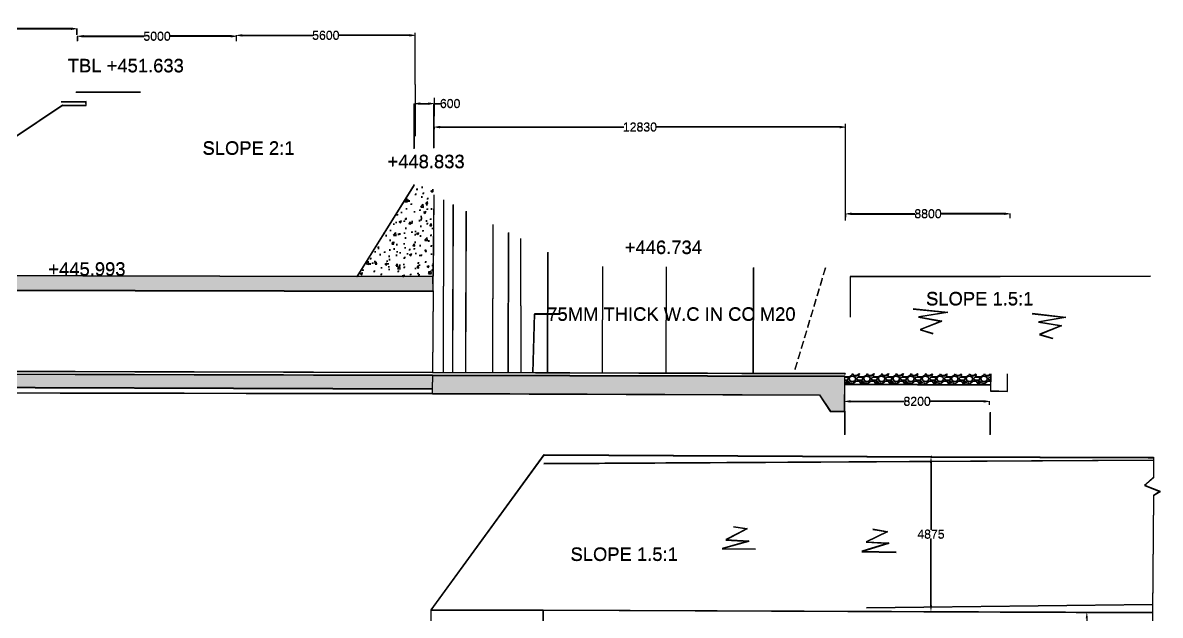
# Model space of a CAD drawing. Header units: inches. Extents: x 112 to 101600, y 95 to 62139.
# Drawn here: x 62724 to 101600, y 41872 to 62139 of the extents above; entities that cross this region are included whole.
import ezdxf

# ---------------------------------------------------------------- set-up
doc = ezdxf.new("R2010")
doc.units = ezdxf.units.IN
doc.header["$MEASUREMENT"] = 0
doc.linetypes.add('HIDDEN2', pattern=[0.1875, 0.125, -0.0625])
for name, color, linetype in [('DIM', 7, 'Continuous'), ('DRAWING', 7, 'Continuous'), ('HATCH', 7, 'Continuous'), ('TEXT', 255, 'Continuous')]:
    doc.layers.add(name, color=color, linetype=linetype)
doc.styles.get("Standard").update_dxf_attribs({"font": 'arial.ttf'})
doc.linetypes.add('FENCELINE2', pattern='A,0.25,-0.1,[132,ltypeshp.shx,S=0.1,R=0,X=-0.1,Y=0],-0.1,1', length=1.45)
doc.dimstyles.new('HOZ', dxfattribs={"dimtxt": 300, "dimasz": 200, "dimexe": 0.18, "dimexo": 0.0625, "dimgap": 0.09, "dimtad": 0, "dimtih": 1, "dimtoh": 1, "dimdec": 0, "dimzin": 0, "dimdsep": 46, "dimtxsty": 'Standard', "dimcen": 0, "dimadec": 0, "dimazin": 0, "dimtfac": 1, "dimtdec": 0, "dimtofl": 0, "dimtmove": 0, "dimatfit": 3, "dimfxl": 1, "dimtolj": 1, "dimtzin": 0, "dimarcsym": 0})
doc.dimstyles.get("Standard").update_dxf_attribs({"dimtxt": 0.18, "dimasz": 0.18, "dimexe": 0.18, "dimexo": 0.0625, "dimgap": 0.09, "dimtad": 0, "dimtih": 1, "dimtoh": 1, "dimdec": 4, "dimzin": 0, "dimdsep": 46, "dimtxsty": 'Standard', "dimblk": 'OBLIQUE', "dimcen": 0.09, "dimadec": 0, "dimazin": 0, "dimtfac": 1, "dimtdec": 4, "dimtofl": 0, "dimtmove": 0, "dimatfit": 3, "dimfxl": 1, "dimtolj": 1, "dimtzin": 0, "dimarcsym": 0})
pattern_1 = [(50, (88573.33, 13448.9), (717.26, -62.752), [75, -825]), (355, (88573.3, 13448.9), (-138.7513, 752.192), [60, -660]), (100.4514, (88633.1, 13443.7), (578.5094, 689.4395), [63.74, -701.142]), (46.1842, (88573.3, 13648.9), (1067.241, -165.519), [112.5, -1237.5]), (96.6356, (88662.3, 13635.1), (934.663, 974.118), [95.61, -1051.713]), (351.1842, (88573.3, 13648.9), (934.662, 974.119), [90, -990]), (21, (88673.33, 13598.9), (596.907, -402.619), [75, -825]), (326, (88673.3, 13598.9), (243.3153, 725.15), [60, -660]), (71.4514, (88723.1, 13565.4), (840.2226, 322.5305), [63.74, -701.142]), (37.5, (88573.33, 13448.92), (12.15986, 332.89385), [0, -652, 0, -670, 0, -662.5]), (7.5, (88573.33, 13448.92), (263.0695, 394.4117), [0, -382, 0, -637, 0, -252.5]), (327.5, (88350.33, 13448.92), (533.8224, -22.5549), [0, -250, 0, -780, 0, -1035]), (317.5, (88250.33, 13448.9), (583.1862, 100.105), [0, -325, 0, -518, 0, -735])]
pattern_2 = [(50, (88577.83, 13466.3), (717.26, -62.752), [75, -825]), (355, (88577.8, 13466.3), (-138.7513, 752.192), [60, -660]), (100.4514, (88637.6, 13461.1), (578.5094, 689.4395), [63.74, -701.142]), (46.1842, (88577.8, 13666.3), (1067.241, -165.519), [112.5, -1237.5]), (96.6356, (88666.8, 13652.5), (934.663, 974.118), [95.61, -1051.713]), (351.1842, (88577.8, 13666.3), (934.662, 974.119), [90, -990]), (21, (88677.83, 13616.3), (596.907, -402.619), [75, -825]), (326, (88677.8, 13616.3), (243.3153, 725.15), [60, -660]), (71.4514, (88727.6, 13582.8), (840.2226, 322.5305), [63.74, -701.142]), (37.5, (88577.83, 13466.32), (12.15986, 332.89385), [0, -652, 0, -670, 0, -662.5]), (7.5, (88577.83, 13466.32), (263.0695, 394.4117), [0, -382, 0, -637, 0, -252.5]), (327.5, (88354.83, 13466.32), (533.8224, -22.5549), [0, -250, 0, -780, 0, -1035]), (317.5, (88254.83, 13466.3), (583.1862, 100.105), [0, -325, 0, -518, 0, -735])]

# ---------------------------------------------------------------- blocks, each defined once
blk = doc.blocks.new('*D7')
at = {"layer": 'Defpoints', "color": 0, "transparency": 16777216}
for p in [(35635, 61826), (64574, 61924), (64574, 61721)]:
    blk.add_point(p, dxfattribs=at)
at = {"layer": 'DIM', "color": 0, "lineweight": -2, "transparency": 16777216}
for p, q in [((35635, 61826), (35635, 61925)), ((35835, 61924), (49538, 61924)), ((64374, 61924), (50671, 61924)), ((64574, 61721), (64574, 61925))]:
    blk.add_line(p, q, dxfattribs=at)
at = {"layer": 'DIM', "color": 0, "transparency": 16777216}
for points in [[(35835, 61958), (35835, 61891), (35635, 61924)], [(64374, 61958), (64374, 61891), (64574, 61924)]]:
    blk.add_solid(points, dxfattribs=at)
at = {"layer": 'DIM', "color": 0, "transparency": 16777216, "insert": (50104, 61924), "char_height": 300, "attachment_point": 5}
blk.add_mtext('\\A1;26300', dxfattribs=at)
blk = doc.blocks.new('*D8')
at = {"layer": 'Defpoints', "color": 0, "transparency": 16777216}
for p in [(64597, 61505), (70027, 61667), (70027, 61513)]:
    blk.add_point(p, dxfattribs=at)
at = {"layer": 'DIM', "color": 0, "lineweight": -2, "transparency": 16777216}
for p, q in [((64597, 61505), (64597, 61667)), ((64797, 61667), (66864, 61667)), ((69827, 61667), (67759, 61667)), ((70027, 61513), (70027, 61667))]:
    blk.add_line(p, q, dxfattribs=at)
at = {"layer": 'DIM', "color": 0, "transparency": 16777216}
for points in [[(64797, 61701), (64797, 61634), (64597, 61667)], [(69827, 61701), (69827, 61634), (70027, 61667)]]:
    blk.add_solid(points, dxfattribs=at)
at = {"layer": 'DIM', "color": 0, "transparency": 16777216, "insert": (67312, 61667), "char_height": 300, "attachment_point": 5}
blk.add_mtext('\\A1;5000', dxfattribs=at)
blk = doc.blocks.new('*D9')
at = {"layer": 'Defpoints', "color": 0, "transparency": 16777216}
for p in [(70027, 61513), (76132, 61698), (76132, 61590)]:
    blk.add_point(p, dxfattribs=at)
at = {"layer": 'DIM', "color": 0, "lineweight": -2, "transparency": 16777216}
for p, q in [((70027, 61514), (70027, 61698)), ((70227, 61698), (72632, 61698)), ((75932, 61698), (73527, 61698)), ((76132, 61590), (76132, 61698))]:
    blk.add_line(p, q, dxfattribs=at)
at = {"layer": 'DIM', "color": 0, "transparency": 16777216}
for points in [[(70227, 61731), (70227, 61665), (70027, 61698)], [(75932, 61731), (75932, 61665), (76132, 61698)]]:
    blk.add_solid(points, dxfattribs=at)
at = {"layer": 'DIM', "color": 0, "transparency": 16777216, "insert": (73080, 61698), "char_height": 300, "attachment_point": 5}
blk.add_mtext('\\A1;5600', dxfattribs=at)
blk = doc.blocks.new('*D10')
at = {"layer": 'Defpoints', "color": 0, "transparency": 16777216}
for p in [(76778, 59364), (76103, 57831), (76778, 57844)]:
    blk.add_point(p, dxfattribs=at)
at = {"layer": 'DIM', "color": 0, "lineweight": -2, "transparency": 16777216}
for p, q in [((76103, 57831), (76103, 59364)), ((76303, 59364), (76578, 59364)), ((76778, 57844), (76778, 59364)), ((76778, 59364), (76996, 59364))]:
    blk.add_line(p, q, dxfattribs=at)
at = {"layer": 'DIM', "color": 0, "transparency": 16777216}
for points in [[(76303, 59397), (76303, 59330), (76103, 59364)], [(76578, 59397), (76578, 59330), (76778, 59364)]]:
    blk.add_solid(points, dxfattribs=at)
at = {"layer": 'DIM', "color": 0, "transparency": 16777216, "insert": (77328, 59364), "char_height": 300, "attachment_point": 5}
blk.add_mtext('\\A1;600', dxfattribs=at)
blk = doc.blocks.new('*D11')
at = {"layer": 'Defpoints', "color": 0, "transparency": 16777216}
for p in [(76786, 58484), (90843, 58561), (90843, 58429)]:
    blk.add_point(p, dxfattribs=at)
at = {"layer": 'DIM', "color": 0, "lineweight": -2, "transparency": 16777216}
for p, q in [((76786, 58484), (76786, 58561)), ((76986, 58561), (83265, 58561)), ((90643, 58561), (84365, 58561)), ((90843, 58429), (90843, 58561))]:
    blk.add_line(p, q, dxfattribs=at)
at = {"layer": 'DIM', "color": 0, "transparency": 16777216}
for points in [[(76986, 58594), (76986, 58527), (76786, 58561)], [(90643, 58594), (90643, 58527), (90843, 58561)]]:
    blk.add_solid(points, dxfattribs=at)
at = {"layer": 'DIM', "color": 0, "transparency": 16777216, "insert": (83815, 58561), "char_height": 300, "attachment_point": 5}
blk.add_mtext('\\A1;12830', dxfattribs=at)
blk = doc.blocks.new('*D12')
at = {"layer": 'Defpoints', "color": 0, "transparency": 16777216}
for p in [(96470, 55595), (90849, 55494), (96470, 55456)]:
    blk.add_point(p, dxfattribs=at)
at = {"layer": 'DIM', "color": 0, "lineweight": -2, "transparency": 16777216}
for p, q in [((90849, 55494), (90849, 55596)), ((91049, 55595), (93212, 55595)), ((96270, 55595), (94108, 55595)), ((96470, 55456), (96470, 55596))]:
    blk.add_line(p, q, dxfattribs=at)
at = {"layer": 'DIM', "color": 0, "transparency": 16777216}
for points in [[(91049, 55629), (91049, 55562), (90849, 55595)], [(96270, 55629), (96270, 55562), (96470, 55595)]]:
    blk.add_solid(points, dxfattribs=at)
at = {"layer": 'DIM', "color": 0, "transparency": 16777216, "insert": (93660, 55595), "char_height": 300, "attachment_point": 5}
blk.add_mtext('\\A1;8800', dxfattribs=at)
blk = doc.blocks.new('*D46')
at = {"layer": 'Defpoints', "color": 0, "transparency": 16777216}
for p in [(93784, 47282), (93761, 41990), (93763, 41990)]:
    blk.add_point(p, dxfattribs=at)
at = {"layer": 'DIM', "color": 0, "lineweight": -2, "transparency": 16777216}
for p, q in [((93784, 47282), (93761, 47282)), ((93761, 47082), (93761, 44789)), ((93761, 42190), (93761, 44483)), ((93763, 41990), (93761, 41990))]:
    blk.add_line(p, q, dxfattribs=at)
at = {"layer": 'DIM', "color": 0, "transparency": 16777216}
for points in [[(93728, 47082), (93794, 47082), (93761, 47282)], [(93728, 42190), (93794, 42190), (93761, 41990)]]:
    blk.add_solid(points, dxfattribs=at)
at = {"layer": 'DIM', "color": 0, "transparency": 16777216, "insert": (93761, 44636), "char_height": 300, "attachment_point": 5}
blk.add_mtext('\\A1;4875', dxfattribs=at)
blk = doc.blocks.new('*D47')
at = {"layer": 'Defpoints', "color": 0, "transparency": 16777216}
for p in [(90811, 49072), (95765, 49179), (95765, 49067)]:
    blk.add_point(p, dxfattribs=at)
at = {"layer": 'DIM', "color": 0, "lineweight": -2, "transparency": 16777216}
for p, q in [((90811, 49072), (90811, 49179)), ((91011, 49179), (92840, 49179)), ((95565, 49179), (93736, 49179)), ((95765, 49068), (95765, 49179))]:
    blk.add_line(p, q, dxfattribs=at)
at = {"layer": 'DIM', "color": 0, "transparency": 16777216}
for points in [[(91011, 49212), (91011, 49145), (90811, 49179)], [(95565, 49212), (95565, 49145), (95765, 49179)]]:
    blk.add_solid(points, dxfattribs=at)
at = {"layer": 'DIM', "color": 0, "transparency": 16777216, "insert": (93288, 49179), "char_height": 300, "attachment_point": 5}
blk.add_mtext('\\A1;8200', dxfattribs=at)
blk = doc.blocks.new('*D48')
at = {"layer": 'Defpoints', "color": 0, "transparency": 16777216}
for p in [(99091, 41969), (99086, 40629), (99086, 40629)]:
    blk.add_point(p, dxfattribs=at)
at = {"layer": 'DIM', "color": 0, "lineweight": -2, "transparency": 16777216}
for p, q in [((99091, 41969), (99086, 41969)), ((99086, 41769), (99086, 41452)), ((99086, 40829), (99086, 41146)), ((99086, 40629), (99086, 40629))]:
    blk.add_line(p, q, dxfattribs=at)
at = {"layer": 'DIM', "color": 0, "transparency": 16777216}
for points in [[(99052, 41769), (99119, 41769), (99086, 41969)], [(99052, 40829), (99119, 40829), (99086, 40629)]]:
    blk.add_solid(points, dxfattribs=at)
at = {"layer": 'DIM', "color": 0, "transparency": 16777216, "insert": (99086, 41299), "char_height": 300, "attachment_point": 5}
blk.add_mtext('\\A1;1200', dxfattribs=at)
blk = doc.blocks.new('_Oblique')
at = {"color": 0, "linetype": 'ByBlock', "lineweight": -2}
blk.add_line((-0.5, -0.5), (0.5, 0.5), dxfattribs=at)
blk = doc.blocks.new('*D70')
at = {"layer": 'Defpoints', "color": 0, "transparency": 16777216}
for p in [(35639, 61844), (64579, 61942), (64579, 61738)]:
    blk.add_point(p, dxfattribs=at)
at = {"layer": 'DIM', "color": 0, "lineweight": -2, "transparency": 16777216}
for p, q in [((35639, 61844), (35639, 61942)), ((35839, 61942), (49542, 61942)), ((64379, 61942), (50676, 61942)), ((64579, 61738), (64579, 61942))]:
    blk.add_line(p, q, dxfattribs=at)
at = {"layer": 'DIM', "color": 0, "transparency": 16777216}
for points in [[(35839, 61975), (35839, 61909), (35639, 61942)], [(64379, 61975), (64379, 61909), (64579, 61942)]]:
    blk.add_solid(points, dxfattribs=at)
at = {"layer": 'DIM', "color": 0, "transparency": 16777216, "insert": (50109, 61942), "char_height": 300, "attachment_point": 5}
blk.add_mtext('\\A1;26300', dxfattribs=at)
blk = doc.blocks.new('*D71')
at = {"layer": 'Defpoints', "color": 0, "transparency": 16777216}
for p in [(64601, 61523), (70031, 61685), (70031, 61531)]:
    blk.add_point(p, dxfattribs=at)
at = {"layer": 'DIM', "color": 0, "lineweight": -2, "transparency": 16777216}
for p, q in [((64601, 61523), (64601, 61685)), ((64801, 61685), (66869, 61685)), ((69831, 61685), (67764, 61685)), ((70031, 61531), (70031, 61685))]:
    blk.add_line(p, q, dxfattribs=at)
at = {"layer": 'DIM', "color": 0, "transparency": 16777216}
for points in [[(64801, 61718), (64801, 61651), (64601, 61685)], [(69831, 61718), (69831, 61651), (70031, 61685)]]:
    blk.add_solid(points, dxfattribs=at)
at = {"layer": 'DIM', "color": 0, "transparency": 16777216, "insert": (67316, 61685), "char_height": 300, "attachment_point": 5}
blk.add_mtext('\\A1;5000', dxfattribs=at)
blk = doc.blocks.new('*D72')
at = {"layer": 'Defpoints', "color": 0, "transparency": 16777216}
for p in [(70031, 61531), (76137, 61715), (76137, 61608)]:
    blk.add_point(p, dxfattribs=at)
at = {"layer": 'DIM', "color": 0, "lineweight": -2, "transparency": 16777216}
for p, q in [((70031, 61531), (70031, 61716)), ((70231, 61715), (72637, 61715)), ((75937, 61715), (73532, 61715)), ((76137, 61608), (76137, 61716))]:
    blk.add_line(p, q, dxfattribs=at)
at = {"layer": 'DIM', "color": 0, "transparency": 16777216}
for points in [[(70231, 61749), (70231, 61682), (70031, 61715)], [(75937, 61749), (75937, 61682), (76137, 61715)]]:
    blk.add_solid(points, dxfattribs=at)
at = {"layer": 'DIM', "color": 0, "transparency": 16777216, "insert": (73084, 61715), "char_height": 300, "attachment_point": 5}
blk.add_mtext('\\A1;5600', dxfattribs=at)
blk = doc.blocks.new('*D73')
at = {"layer": 'Defpoints', "color": 0, "transparency": 16777216}
for p in [(76782, 59381), (76108, 57849), (76782, 57861)]:
    blk.add_point(p, dxfattribs=at)
at = {"layer": 'DIM', "color": 0, "lineweight": -2, "transparency": 16777216}
for p, q in [((76108, 57849), (76108, 59381)), ((76308, 59381), (76582, 59381)), ((76782, 57861), (76782, 59381)), ((76782, 59381), (77001, 59381))]:
    blk.add_line(p, q, dxfattribs=at)
at = {"layer": 'DIM', "color": 0, "transparency": 16777216}
for points in [[(76308, 59414), (76308, 59348), (76108, 59381)], [(76582, 59414), (76582, 59348), (76782, 59381)]]:
    blk.add_solid(points, dxfattribs=at)
at = {"layer": 'DIM', "color": 0, "transparency": 16777216, "insert": (77333, 59381), "char_height": 300, "attachment_point": 5}
blk.add_mtext('\\A1;600', dxfattribs=at)
blk = doc.blocks.new('*D74')
at = {"layer": 'Defpoints', "color": 0, "transparency": 16777216}
for p in [(76791, 58501), (90848, 58578), (90848, 58446)]:
    blk.add_point(p, dxfattribs=at)
at = {"layer": 'DIM', "color": 0, "lineweight": -2, "transparency": 16777216}
for p, q in [((76791, 58501), (76791, 58578)), ((76991, 58578), (83269, 58578)), ((90648, 58578), (84369, 58578)), ((90848, 58446), (90848, 58578))]:
    blk.add_line(p, q, dxfattribs=at)
at = {"layer": 'DIM', "color": 0, "transparency": 16777216}
for points in [[(76991, 58611), (76991, 58545), (76791, 58578)], [(90648, 58611), (90648, 58545), (90848, 58578)]]:
    blk.add_solid(points, dxfattribs=at)
at = {"layer": 'DIM', "color": 0, "transparency": 16777216, "insert": (83819, 58578), "char_height": 300, "attachment_point": 5}
blk.add_mtext('\\A1;12830', dxfattribs=at)
blk = doc.blocks.new('*D75')
at = {"layer": 'Defpoints', "color": 0, "transparency": 16777216}
for p in [(96475, 55613), (90854, 55511), (96475, 55474)]:
    blk.add_point(p, dxfattribs=at)
at = {"layer": 'DIM', "color": 0, "lineweight": -2, "transparency": 16777216}
for p, q in [((90854, 55511), (90854, 55613)), ((91054, 55613), (93217, 55613)), ((96275, 55613), (94112, 55613)), ((96475, 55474), (96475, 55613))]:
    blk.add_line(p, q, dxfattribs=at)
at = {"layer": 'DIM', "color": 0, "transparency": 16777216}
for points in [[(91054, 55646), (91054, 55580), (90854, 55613)], [(96275, 55646), (96275, 55580), (96475, 55613)]]:
    blk.add_solid(points, dxfattribs=at)
at = {"layer": 'DIM', "color": 0, "transparency": 16777216, "insert": (93664, 55613), "char_height": 300, "attachment_point": 5}
blk.add_mtext('\\A1;8800', dxfattribs=at)
blk = doc.blocks.new('*D109')
at = {"layer": 'Defpoints', "color": 0, "transparency": 16777216}
for p in [(93788, 47299), (93766, 42007), (93767, 42007)]:
    blk.add_point(p, dxfattribs=at)
at = {"layer": 'DIM', "color": 0, "lineweight": -2, "transparency": 16777216}
for p, q in [((93788, 47299), (93765, 47299)), ((93766, 47099), (93766, 44806)), ((93766, 42207), (93766, 44500)), ((93767, 42007), (93765, 42007))]:
    blk.add_line(p, q, dxfattribs=at)
at = {"layer": 'DIM', "color": 0, "transparency": 16777216}
for points in [[(93732, 47099), (93799, 47099), (93766, 47299)], [(93732, 42207), (93799, 42207), (93766, 42007)]]:
    blk.add_solid(points, dxfattribs=at)
at = {"layer": 'DIM', "color": 0, "transparency": 16777216, "insert": (93766, 44653), "char_height": 300, "attachment_point": 5}
blk.add_mtext('\\A1;4875', dxfattribs=at)
blk = doc.blocks.new('*D110')
at = {"layer": 'Defpoints', "color": 0, "transparency": 16777216}
for p in [(90816, 49090), (95769, 49196), (95769, 49085)]:
    blk.add_point(p, dxfattribs=at)
at = {"layer": 'DIM', "color": 0, "lineweight": -2, "transparency": 16777216}
for p, q in [((90816, 49090), (90816, 49196)), ((91016, 49196), (92845, 49196)), ((95569, 49196), (93740, 49196)), ((95769, 49085), (95769, 49196))]:
    blk.add_line(p, q, dxfattribs=at)
at = {"layer": 'DIM', "color": 0, "transparency": 16777216}
for points in [[(91016, 49229), (91016, 49163), (90816, 49196)], [(95569, 49229), (95569, 49163), (95769, 49196)]]:
    blk.add_solid(points, dxfattribs=at)
at = {"layer": 'DIM', "color": 0, "transparency": 16777216, "insert": (93293, 49196), "char_height": 300, "attachment_point": 5}
blk.add_mtext('\\A1;8200', dxfattribs=at)
blk = doc.blocks.new('*D111')
at = {"layer": 'Defpoints', "color": 0, "transparency": 16777216}
for p in [(99096, 41986), (99090, 40647), (99090, 40647)]:
    blk.add_point(p, dxfattribs=at)
at = {"layer": 'DIM', "color": 0, "lineweight": -2, "transparency": 16777216}
for p, q in [((99096, 41986), (99090, 41986)), ((99090, 41786), (99090, 41470)), ((99090, 40847), (99090, 41163)), ((99090, 40647), (99090, 40647))]:
    blk.add_line(p, q, dxfattribs=at)
at = {"layer": 'DIM', "color": 0, "transparency": 16777216}
for points in [[(99057, 41786), (99124, 41786), (99090, 41986)], [(99057, 40847), (99124, 40847), (99090, 40647)]]:
    blk.add_solid(points, dxfattribs=at)
at = {"layer": 'DIM', "color": 0, "transparency": 16777216, "insert": (99090, 41316), "char_height": 300, "attachment_point": 5}
blk.add_mtext('\\A1;1200', dxfattribs=at)

msp = doc.modelspace()

# ---------------------------------------------------------------- hatches: boundary and pattern name
at = {"layer": 'HATCH'}
h = msp.add_hatch(dxfattribs=at)
h.set_pattern_fill('AR-CONC', color=256, scale=100, style=0)
h.set_pattern_definition(pattern_1)
h.paths.add_polyline_path([(19635.3685, 56693.26498), (18956.38244, 56693.26498), (18956.38244, 56361.55607), (18945.6373, 53562.86004), (21586.41271, 53549.9485)])
h.paths.add_polyline_path([(27501.54421, 53538.23466), (21586.41271, 53549.9485), (18945.6373, 53562.86004), (18943.72994, 53066.06626), (27500.57634, 53049.48963)])
h.paths.add_polyline_path([(43653.47823, 53506.24871), (27501.54421, 53538.23466), (27500.57634, 53049.48963), (43652.51554, 53020.12259)])
h.paths.add_polyline_path([(47915.29448, 53528.05332), (44818.08083, 53538.29768), (43653.47784, 53506.05275), (43652.52221, 53023.48742), (43652.59436, 53020.12244), (47913.53802, 52997.01525)])
h.paths.add_polyline_path([(54109.29929, 53507.56601), (47915.29448, 53528.05332), (47913.53802, 52997.01525), (54092.9546, 52994.14176, -0.0423680239), (54074.56415, 53210.78436, -0.0583206493)])
h.paths.add_polyline_path([(56645.04102, 53210.78436, 0.0545638021), (56614.6111, 53488.80131), (55398.11289, 53491.70274), (55218.16297, 53503.89833), (54109.29929, 53507.56601, 0.0583206493), (54074.56415, 53210.78436, 0.0423680239), (54092.9546, 52994.14176), (56369.31906, 52993.08322), (56626.37602, 52992.54234, 0.0426842582)])
h.paths.add_polyline_path([(76741.16659, 53456.24826), (74142.26011, 53446.99674), (56614.6111, 53488.80131, -0.0545638021), (56645.04102, 53210.78436, -0.0426842582), (56626.37602, 52992.54234), (76750.80381, 52950.1977)])
h = msp.add_hatch(dxfattribs=at)
h.set_pattern_fill('AR-CONC', color=256, scale=100, style=0)
h.set_pattern_definition(pattern_2)
h.paths.add_polyline_path([(19639.86994, 56710.66418), (18960.88387, 56710.66418), (18960.88387, 56378.95527), (18950.13874, 53580.25924), (21590.91415, 53567.3477)])
h.paths.add_polyline_path([(27506.04564, 53555.63386), (21590.91415, 53567.3477), (18950.13874, 53580.25924), (18948.23138, 53083.46546), (27505.07777, 53066.88884)])
h.paths.add_polyline_path([(43657.97966, 53523.64792), (27506.04564, 53555.63386), (27505.07777, 53066.88884), (43657.01698, 53037.52179)])
h.paths.add_polyline_path([(47919.79592, 53545.45253), (44822.58226, 53555.69688), (43657.97927, 53523.45195), (43657.02364, 53040.88662), (43657.0958, 53037.52165), (47918.03945, 53014.41445)])
h.paths.add_polyline_path([(54113.80073, 53524.96521), (47919.79592, 53545.45253), (47918.03945, 53014.41445), (54097.45604, 53011.54096, -0.0423680239), (54079.06559, 53228.18356, -0.0583206493)])
h.paths.add_polyline_path([(56649.54245, 53228.18356, 0.0545638021), (56619.11253, 53506.20051), (55402.61433, 53509.10194), (55222.6644, 53521.29753), (54113.80073, 53524.96521, 0.0583206493), (54079.06559, 53228.18356, 0.0423680239), (54097.45604, 53011.54096), (56373.8205, 53010.48243), (56630.87745, 53009.94154, 0.0426842582)])
h.paths.add_polyline_path([(76745.66802, 53473.64746), (74146.76154, 53464.39594), (56619.11253, 53506.20051, -0.0545638021), (56649.54245, 53228.18356, -0.0426842582), (56630.87745, 53009.94154), (76755.30524, 52967.5969)])
h = msp.add_hatch(dxfattribs=at)
h.set_pattern_fill('AR-CONC', color=256, scale=500, style=0)
h.set_pattern_definition([(50, (88573.3, 13449), (3586.3, -313.76), [375, -4125]), (355, (88573.3, 13449), (-693.76, 3760.96), [300, -3300]), (100.451, (88872.2, 13422.8), (2892.55, 3447.2), [318.7, -3505.7]), (46.184, (88573.3, 14449), (5336.2, -827.6), [562.5, -6187.5]), (96.636, (89018, 14380), (4673.3, 4870.6), [478.05, -5258.56]), (351.184, (88573.3, 14449), (4673.3, 4870.6), [450, -4950]), (21, (89073.3, 14199), (2984.54, -2013.1), [375, -4125]), (326, (89073.3, 14199), (1216.58, 3625.75), [300, -3300]), (71.451, (89322, 14031), (4201.1, 1612.65), [318.7, -3505.7]), (37.5, (88573.3, 13448.9), (60.8, 1664.47), [0, -3260, 0, -3350, 0, -3312.5]), (7.5, (88573.3, 13449), (1315.35, 1972.06), [0, -1910, 0, -3185, 0, -1262.5]), (327.5, (87458.3, 13448.9), (2669.112, -112.774), [0, -1250, 0, -3900, 0, -5175]), (317.5, (86958.3, 13449), (2915.93, 500.52), [0, -1625, 0, -2590, 0, -3675])])
h.paths.add_polyline_path([(74142.26011, 53446.99674), (76741.16659, 53456.24826), (76769.37813, 56235.26585), (76758.15667, 56598.43245), (76098.3347, 56584.9817)])
h = msp.add_hatch(dxfattribs=at)
h.set_pattern_fill('AR-CONC', color=256, scale=100, style=0)
h.set_pattern_definition([(50, (88573.33, 13448.9), (717.26, -62.752), [75, -825]), (355, (88573.3, 13448.9), (-138.751, 752.192), [60, -660]), (100.4514, (88633.1, 13443.7), (578.509, 689.44), [63.74, -701.142]), (46.1842, (88573.3, 13648.9), (1067.241, -165.519), [112.5, -1237.5]), (96.6356, (88662.3, 13635.1), (934.663, 974.118), [95.61, -1051.713]), (351.1842, (88573.3, 13648.9), (934.662, 974.119), [90, -990]), (21, (88673.33, 13598.9), (596.907, -402.619), [75, -825]), (326, (88673.3, 13598.9), (243.315, 725.15), [60, -660]), (71.4514, (88723.1, 13565.4), (840.223, 322.53), [63.74, -701.142]), (37.5, (88573.33, 13448.92), (12.1599, 332.8939), [0, -652, 0, -670, 0, -662.5]), (7.5, (88573.33, 13448.92), (263.0695, 394.4117), [0, -382, 0, -637, 0, -252.5]), (327.5, (88350.33, 13448.92), (533.8224, -22.5549), [0, -250, 0, -780, 0, -1035]), (317.5, (88250.33, 13448.9), (583.186, 100.105), [0, -325, 0, -518, 0, -735])])
h.paths.add_polyline_path([(74142.26011, 53446.99674), (76741.16659, 53456.24826), (76769.37813, 56235.26585), (76758.15667, 56598.43245), (76098.3347, 56584.9817)])
h = msp.add_hatch(dxfattribs=at)
h.set_pattern_fill('AR-CONC', color=256, scale=500, style=0)
h.set_pattern_definition([(50, (88577.8, 13466.3), (3586.3, -313.76), [375, -4125]), (355, (88578, 13466.3), (-693.76, 3760.96), [300, -3300]), (100.451, (88876.7, 13440.2), (2892.55, 3447.2), [318.7, -3505.7]), (46.184, (88578, 14466.3), (5336.2, -827.6), [562.5, -6187.5]), (96.636, (89022.5, 14397.4), (4673.3, 4870.6), [478.05, -5258.56]), (351.184, (88578, 14466.3), (4673.3, 4870.6), [450, -4950]), (21, (89077.8, 14216.3), (2984.54, -2013.1), [375, -4125]), (326, (89078, 14216.3), (1216.58, 3625.75), [300, -3300]), (71.451, (89326.5, 14048.6), (4201.1, 1612.65), [318.7, -3505.7]), (37.5, (88577.8, 13466.3), (60.8, 1664.47), [0, -3260, 0, -3350, 0, -3312.5]), (7.5, (88577.8, 13466.3), (1315.35, 1972.06), [0, -1910, 0, -3185, 0, -1262.5]), (327.5, (87462.8, 13466.3), (2669.112, -112.774), [0, -1250, 0, -3900, 0, -5175]), (317.5, (86962.8, 13466.3), (2915.93, 500.52), [0, -1625, 0, -2590, 0, -3675])])
h.paths.add_polyline_path([(74146.76154, 53464.39594), (76745.66802, 53473.64746), (76773.87956, 56252.66505), (76762.6581, 56615.83165), (76102.83614, 56602.3809)])
h = msp.add_hatch(dxfattribs=at)
h.set_pattern_fill('AR-CONC', color=256, scale=100, style=0)
h.set_pattern_definition([(50, (88577.83, 13466.3), (717.26, -62.752), [75, -825]), (355, (88577.8, 13466.3), (-138.751, 752.192), [60, -660]), (100.4514, (88637.6, 13461.1), (578.509, 689.44), [63.74, -701.142]), (46.1842, (88577.8, 13666.3), (1067.241, -165.519), [112.5, -1237.5]), (96.6356, (88666.8, 13652.5), (934.663, 974.118), [95.61, -1051.713]), (351.1842, (88577.8, 13666.3), (934.662, 974.119), [90, -990]), (21, (88677.83, 13616.3), (596.907, -402.619), [75, -825]), (326, (88677.8, 13616.3), (243.315, 725.15), [60, -660]), (71.4514, (88727.6, 13582.8), (840.223, 322.53), [63.74, -701.142]), (37.5, (88577.83, 13466.32), (12.1599, 332.8939), [0, -652, 0, -670, 0, -662.5]), (7.5, (88577.83, 13466.32), (263.0695, 394.4117), [0, -382, 0, -637, 0, -252.5]), (327.5, (88354.83, 13466.32), (533.8224, -22.5549), [0, -250, 0, -780, 0, -1035]), (317.5, (88254.83, 13466.3), (583.186, 100.105), [0, -325, 0, -518, 0, -735])])
h.paths.add_polyline_path([(74146.76154, 53464.39594), (76745.66802, 53473.64746), (76773.87956, 56252.66505), (76762.6581, 56615.83165), (76102.83614, 56602.3809)])
h = msp.add_hatch(dxfattribs=at)
h.set_pattern_fill('AR-CONC', color=256, scale=100, style=0)
h.set_pattern_definition(pattern_1)
h.paths.add_polyline_path([(90814.13733, 50041.64772), (76725.42068, 50074.63147), (76711.18969, 49595.60325), (76710.96372, 49447.82398), (76724.67665, 49447.80301), (89948.93767, 49394.79477), (90321.18629, 48838.92745), (90810.35365, 48833.02118)])
h.paths.add_polyline_path([(76725.42068, 50074.63147), (56352.49957, 50128.47093), (51250.51293, 50146.95584), (43718.5802, 50168.56634), (43711.66158, 50168.58166), (43709.68522, 49698.23335), (51249.74132, 49666.5507), (56347.46846, 49668.03809), (76711.18969, 49595.60325)])
h = msp.add_hatch(dxfattribs=at)
h.set_pattern_fill('AR-CONC', color=256, scale=100, style=0)
h.set_pattern_definition(pattern_2)
h.paths.add_polyline_path([(90818.63876, 50059.04692), (76729.92211, 50092.03067), (76715.69113, 49613.00245), (76715.46516, 49465.22318), (76729.17808, 49465.20221), (89953.4391, 49412.19397), (90325.68772, 48856.32665), (90814.85509, 48850.42038)])
h.paths.add_polyline_path([(76729.92211, 50092.03067), (56357.001, 50145.87014), (51255.01437, 50164.35504), (43723.08163, 50185.96555), (43716.16302, 50185.98087), (43714.18665, 49715.63255), (51254.24275, 49683.9499), (56351.96989, 49685.43729), (76715.69113, 49613.00245)])
h = msp.add_hatch(dxfattribs=at)
h.set_pattern_fill('GRAVEL', color=256, scale=500, style=0)
h.set_pattern_definition([(228.0128, (88933.333, 13948.923), (-3999.999116, -4500.00067), [67.268, -6659.544]), (184.9697, (88888.333, 13898.923), (6000.000526, 499.995654), [115.434, -11427.9625]), (132.5104, (88773.333, 13888.923), (4999.99536, -5500.004337), [81.394, -8058.016]), (267.2737, (88578.333, 13763.923), (499.998009, 10000.000147), [105.119, -10406.779]), (292.8337, (88573.333, 13658.923), (-2500.004953, 5999.998206), [103.0775, -10204.6865]), (357.2737, (88613.333, 13563.923), (-10000.000147, 499.998009), [105.119, -10406.779]), (37.6942, (88718.333, 13558.923), (-6500.003673, -4999.995203), [139.0145, -13762.4245]), (72.2553, (88828.333, 13643.923), (3500.005381, 10999.998116), [131.244, -12993.1605]), (121.4296, (88868.333, 13768.923), (-4000.004117, 6499.997518), [105.475, -10442.0365]), (175.2364, (88813.333, 13858.923), (5500.000473, -499.995766), [120.416, -5900.3815]), (222.3974, (88693.333, 13868.923), (-6000.0036755, -5499.996041), [155.724, -15416.6875]), (138.8141, (89073.333, 13758.923), (-3500.001473, 2999.998657), [53.1505, -5261.922]), (171.4692, (89033.333, 13793.923), (6499.999142, -1000.003955), [101.1185, -10010.7555]), (225, (88933.33, 13808.92), (-6e-14, -500), [70.7105, -636.396]), (203.1986, (88898.33, 13868.923), (2499.99987, 1000.00066), [38.079, -3769.8075]), (291.8014, (88863.33, 13853.92), (-499.99996, 1500.00014), [53.8515, -2638.731]), (30.9638, (88883.33, 13803.92), (1499.99901, 1000.00124), [87.4645, -2828.0115]), (161.5651, (88958.33, 13848.92), (1000.0002, -499.9992), [63.2455, -1517.8935]), (16.3895, (88573.333, 13853.923), (5000.0011, 1499.996355), [88.6, -8771.4225]), (70.3462, (88658.333, 13878.923), (-1999.997624, -5500.001068), [74.3305, -7358.704]), (293.1986, (88958.33, 13948.923), (-1000.00066, 2499.99987), [76.1575, -3731.729]), (343.6105, (88988.333, 13878.923), (-5000.0011, 1499.996355), [88.6, -8771.4225]), (339.444, (88573.33, 13543.923), (-2500.00092, 999.998), [85.44, -4186.562]), (294.7751, (88653.333, 13513.923), (-2499.996095, 5500.00171), [71.589, -7087.3215]), (66.8014, (88963.33, 13448.923), (1000.00066, 2499.99987), [76.1575, -3731.729]), (17.354, (88993.333, 13518.923), (-6500.00101, -1999.99725), [83.8155, -8297.712]), (69.444, (88718.33, 13448.923), (-999.998, -2500.00092), [42.72, -4229.282]), (101.3099, (88933.33, 13448.92), (-499.99882, 2000.00038), [25.495, -2524.0145]), (165.9638, (88928.33, 13473.92), (1500.00027, -499.99903), [103.0775, -1958.475]), (186.009, (88828.333, 13498.923), (4999.999875, 499.999659), [95.525, -9456.9615]), (303.6901, (88883.33, 13758.92), (-500.00067, 999.9998), [72.111, -1730.6645]), (353.1572, (88923.333, 13698.923), (8499.999683, -1000.003999), [125.897, -12463.7815]), (60.9454, (89048.333, 13683.923), (-2000.000014, -3500.00019), [51.478, -5096.337]), (90, (89073.33, 13728.9), (-500, 500), [30, -470]), (120.2564, (88818.333, 13513.923), (1999.997443, -3500.001228), [69.462, -6876.76]), (48.0128, (88783.333, 13573.923), (3999.999116, 4500.00067), [134.536, -6592.276]), (0, (88873.33, 13673.9), (500, 500), [130, -370]), (325.3048, (89003.333, 13673.923), (-4999.99713, 3500.004305), [79.057, -7826.637]), (254.0546, (89068.33, 13628.92), (-499.99994, -2000.00006), [72.801, -3567.254]), (207.646, (89048.333, 13558.923), (-9499.997904, -5000.003857), [118.5325, -11734.737]), (175.4261, (88943.333, 13503.923), (-6500.000279, 499.997401), [125.3995, -12414.537])])
h.paths.add_polyline_path([(95791.51446, 49747.50187), (95799.99644, 49747.45392), (95802.04184, 50109.25768), (90814.13733, 50130.50828), (90814.13733, 50041.64772), (90813.27425, 49765.95412)])
h = msp.add_hatch(dxfattribs=at)
h.set_pattern_fill('GRAVEL', color=256, scale=500, style=0)
h.set_pattern_definition([(228.0128, (88937.834, 13966.323), (-3999.999116, -4500.00067), [67.268, -6659.544]), (184.9697, (88892.834, 13916.323), (6000.000526, 499.995654), [115.434, -11427.9625]), (132.5104, (88777.834, 13906.323), (4999.99536, -5500.004337), [81.394, -8058.016]), (267.2737, (88582.834, 13781.323), (499.998009, 10000.000147), [105.119, -10406.779]), (292.8337, (88577.834, 13676.323), (-2500.004953, 5999.998206), [103.0775, -10204.6865]), (357.2737, (88617.834, 13581.323), (-10000.000147, 499.998009), [105.119, -10406.779]), (37.6942, (88722.834, 13576.323), (-6500.003673, -4999.995203), [139.0145, -13762.4245]), (72.2553, (88832.834, 13661.323), (3500.005381, 10999.998116), [131.244, -12993.1605]), (121.4296, (88872.834, 13786.323), (-4000.004117, 6499.997518), [105.475, -10442.0365]), (175.2364, (88817.834, 13876.323), (5500.000473, -499.995766), [120.416, -5900.3815]), (222.3974, (88697.834, 13886.323), (-6000.0036755, -5499.996041), [155.724, -15416.6875]), (138.8141, (89077.834, 13776.323), (-3500.001473, 2999.998657), [53.1505, -5261.922]), (171.4692, (89037.834, 13811.323), (6499.999142, -1000.003955), [101.1185, -10010.7555]), (225, (88937.83, 13826.32), (-6e-14, -500), [70.7105, -636.396]), (203.1986, (88902.834, 13886.32), (2499.99987, 1000.00066), [38.079, -3769.8075]), (291.8014, (88867.83, 13871.32), (-499.99996, 1500.00014), [53.8515, -2638.731]), (30.9638, (88887.83, 13821.32), (1499.99901, 1000.00124), [87.4645, -2828.0115]), (161.5651, (88962.83, 13866.32), (1000.0002, -499.9992), [63.2455, -1517.8935]), (16.3895, (88577.834, 13871.323), (5000.0011, 1499.996355), [88.6, -8771.4225]), (70.3462, (88662.834, 13896.323), (-1999.997624, -5500.001068), [74.3305, -7358.704]), (293.1986, (88962.834, 13966.32), (-1000.00066, 2499.99987), [76.1575, -3731.729]), (343.6105, (88992.834, 13896.323), (-5000.0011, 1499.996355), [88.6, -8771.4225]), (339.444, (88577.834, 13561.32), (-2500.00092, 999.998), [85.44, -4186.562]), (294.7751, (88657.834, 13531.323), (-2499.996095, 5500.00171), [71.589, -7087.3215]), (66.8014, (88967.834, 13466.32), (1000.00066, 2499.99987), [76.1575, -3731.729]), (17.354, (88997.834, 13536.323), (-6500.00101, -1999.99725), [83.8155, -8297.712]), (69.444, (88722.834, 13466.32), (-999.998, -2500.00092), [42.72, -4229.282]), (101.3099, (88937.83, 13466.32), (-499.99882, 2000.00038), [25.495, -2524.0145]), (165.9638, (88932.83, 13491.32), (1500.00027, -499.99903), [103.0775, -1958.475]), (186.009, (88832.834, 13516.323), (4999.999875, 499.999659), [95.525, -9456.9615]), (303.6901, (88887.83, 13776.32), (-500.00067, 999.9998), [72.111, -1730.6645]), (353.1572, (88927.834, 13716.323), (8499.999683, -1000.003999), [125.897, -12463.7815]), (60.9454, (89052.834, 13701.323), (-2000.000014, -3500.00019), [51.478, -5096.337]), (90, (89077.83, 13746.3), (-500, 500), [30, -470]), (120.2564, (88822.834, 13531.323), (1999.997443, -3500.001228), [69.462, -6876.76]), (48.0128, (88787.834, 13591.323), (3999.999116, 4500.00067), [134.536, -6592.276]), (0, (88877.83, 13691.3), (500, 500), [130, -370]), (325.3048, (89007.834, 13691.323), (-4999.99713, 3500.004305), [79.057, -7826.637]), (254.0546, (89072.834, 13646.32), (-499.99994, -2000.00006), [72.801, -3567.254]), (207.646, (89052.834, 13576.323), (-9499.997904, -5000.003857), [118.5325, -11734.737]), (175.4261, (88947.834, 13521.323), (-6500.000279, 499.997401), [125.3995, -12414.537])])
h.paths.add_polyline_path([(95796.0159, 49764.90108), (95804.49787, 49764.85313), (95806.54328, 50126.65689), (90818.63876, 50147.90748), (90818.63876, 50059.04692), (90817.77569, 49783.35332)])

# ---------------------------------------------------------------- linework, layer by layer
at = {"layer": 'DRAWING'}
for points in [[(76118.48146, 61773.31032), (76129.72048, 58259.15604)], [(76122.98289, 61790.70952), (76134.22192, 58276.55524)], [(64539.72878, 59762.19641), (66747.02396, 59761.82042)], [(64544.23022, 59779.59561), (66751.5254, 59779.21962)], [(76774.28232, 58275.08386), (76790.34278, 59556.73791)], [(76778.78376, 58292.48306), (76794.84421, 59574.13711)], [(55398.11289, 53491.70274), (64073.15673, 59308.16856), (64889.83131, 59306.98445), (64882.71945, 59421.82981), (64032.00028, 59421.31845)], [(55402.61433, 53509.10194), (64077.65817, 59325.56776), (64894.33274, 59324.38366), (64887.22088, 59439.22901), (64036.50172, 59438.71765)], [(90843.20823, 55377.34658), (90843.20823, 58661.17299)], [(90847.70967, 55394.74579), (90847.70967, 58678.57219)], [(76098.3347, 56584.9817), (74142.26011, 53446.99674)], [(76102.83614, 56602.3809), (74146.76154, 53464.39594)], [(76769.37813, 56235.26585), (76741.16659, 53456.24826)], [(76773.87956, 56252.66505), (76745.66802, 53473.64746)], [(77103.46976, 56067.10213), (77086.52525, 50169.95236)], [(77107.97119, 56084.50133), (77091.02668, 50187.35157)], [(77425.27489, 55905.12277), (77408.79314, 50169.02638)], [(77429.77632, 55922.52198), (77413.29457, 50186.42558)], [(77870.87245, 55680.83298), (77855.03148, 50167.74419)], [(77875.37389, 55698.23218), (77859.53291, 50185.14339)], [(78783.79967, 50165.07552), (78796.18792, 55215.07904)], [(78788.3011, 50182.47472), (78800.68935, 55232.47824)], [(79319.18279, 54951.83161), (79305.42451, 50163.57671)], [(79323.68423, 54969.23081), (79309.92595, 50180.97592)], [(79757.19597, 50162.27862), (79746.65398, 54736.66565)], [(79761.69741, 50179.67783), (79751.15542, 54754.06485)], [(80662.3659, 54275.74563), (80650.53913, 50159.71174)], [(80666.86733, 54293.14483), (80655.04057, 50177.11095)], [(82536.39047, 53778.53496), (82525.97688, 50154.32298)], [(82540.8919, 53795.93416), (82530.47831, 50171.72218)], [(84713.44872, 53767.08703), (84703.05005, 50148.06751)], [(84717.95016, 53784.48624), (84707.55149, 50165.46671)], [(87690.07844, 53751.43461), (87679.70016, 50139.51458)], [(87694.57987, 53768.83381), (87684.2016, 50156.91378)], [(47913.53802, 52997.01525), (56369.31906, 52993.08322), (76750.80381, 52950.1977), (76741.16659, 53456.24826), (74142.26011, 53446.99674), (55398.11289, 53491.70274), (55218.16297, 53503.89833)], [(47918.03945, 53014.41445), (56373.8205, 53010.48243), (76755.30524, 52967.5969), (76745.66802, 53473.64746), (74146.76154, 53464.39594), (55402.61433, 53509.10194), (55222.6644, 53521.29753)], [(76750.80381, 52950.1977), (76724.53946, 50170.99247)], [(76755.30524, 52967.5969), (76729.04089, 50188.39168)], [(609.49858, 50941.68878), (10572.3207, 50922.83267), (11026.44122, 50205.80114), (12100.79427, 50215.79951), (13786.22354, 50212.76069), (18932.77294, 50212.18634), (36123.87615, 50185.38251), (43718.5802, 50168.56634), (51250.51293, 50146.95584), (56352.49957, 50128.47093), (76725.42068, 50074.63147), (90814.13733, 50041.64772)], [(614.00001, 50959.08798), (10576.82213, 50940.23188), (11030.94266, 50223.20035), (12105.29571, 50233.19871), (13790.72497, 50230.1599), (18937.27438, 50229.58554), (36128.37759, 50202.78172), (43723.08163, 50185.96555), (51255.01437, 50164.35504), (56357.001, 50145.87014), (76729.92211, 50092.03067), (90818.63876, 50059.04692)], [(9591.163, 50316.2637), (10959.68779, 50311.20117), (43711.85632, 50256.53222), (51247.04647, 50238.67831), (56353.83266, 50223.62155), (76724.53946, 50170.99247), (90814.13733, 50130.50828)], [(9595.66444, 50333.6629), (10964.18922, 50328.60038), (43716.35776, 50273.93142), (51251.5479, 50256.07752), (56358.33409, 50241.02076), (76729.04089, 50188.39168), (90818.63876, 50147.90748)], [(76725.42068, 50074.63147), (76711.18969, 49595.60325)], [(76729.92211, 50092.03067), (76715.69113, 49613.00245)], [(76724.67665, 49447.80301), (89948.93767, 49394.79477), (90321.18629, 48838.92745), (90810.35365, 48833.02118), (90814.13733, 50041.64772)], [(76729.17808, 49465.20221), (89953.4391, 49412.19397), (90325.68772, 48856.32665), (90814.85509, 48850.42038), (90818.63876, 50059.04692)], [(90813.27425, 49765.95412), (95791.51446, 49747.50187)], [(90817.77569, 49783.35332), (95796.0159, 49764.90108)], [(95796.0159, 49764.90108), (95804.49787, 49764.85313)], [(95802.04184, 50109.25768), (95798.82558, 49540.34597)], [(95798.82558, 49540.34597), (96374.36606, 49522.16398), (96376.8569, 50106.80873)], [(95806.54328, 50126.65689), (95803.32702, 49557.74518)], [(95803.32702, 49557.74518), (96378.8675, 49539.56319), (96381.35833, 50124.20793)], [(10474.51706, 49577.3119), (18930.30318, 49568.90918), (51250.98512, 49486.75484), (76724.67665, 49447.80301)], [(10479.0185, 49594.7111), (18934.80462, 49586.30839), (51255.48656, 49504.15405), (76729.17808, 49465.20221)], [(76711.18969, 49595.60325), (56347.46846, 49668.03809), (51249.74132, 49666.5507), (43718.52467, 49698.1962), (18930.89355, 49722.67766)], [(76715.69113, 49613.00245), (56351.96989, 49685.43729), (51254.24275, 49683.9499), (43723.0261, 49715.59541), (18935.39499, 49740.07687)], [(76711.18969, 49595.60325), (76710.96372, 49447.82398)], [(76715.69113, 49613.00245), (76715.46516, 49465.22318)], [(95791.51446, 49747.50187), (95799.99644, 49747.45392)], [(90810.35365, 48833.02118), (90810.35365, 48038.44709)], [(90814.85509, 48850.42038), (90814.85509, 48055.84629)], [(95779.96596, 48797.51949), (95779.96596, 48040.72486)], [(95784.4674, 48814.91869), (95784.4674, 48058.12407)], [(76676.68146, 42041.77897), (80538.33079, 47349.61137), (93783.81997, 47281.97457), (101190.35779, 47259.65386)], [(76681.18289, 42059.17817), (80542.83222, 47367.01057), (93788.3214, 47299.37377), (101194.85923, 47277.05306)], [(101190.35779, 47259.65386), (101367.13778, 47256.43944), (101367.13778, 46577.78499), (101066.73259, 46308.75867), (101595.03172, 46096.64189), (101367.13778, 45951.78164), (101333.88424, 41959.78839)], [(101194.85923, 47277.05306), (101371.63921, 47273.83864), (101371.63921, 46595.18419), (101071.23402, 46326.15787), (101599.53315, 46114.04109), (101371.63921, 45969.18085), (101338.38567, 41977.1876)], [(68568.2704, 41001.19403), (69918.4095, 41001.19403), (76676.68146, 41001.19403), (76676.68146, 42041.77897), (80500.9299, 42041.77897), (80500.9299, 34066.62745)], [(68572.77183, 41018.59323), (69922.91094, 41018.59323), (76681.18289, 41018.59323), (76681.18289, 42059.17817), (80505.43134, 42059.17817), (80505.43134, 34084.02666)], [(80500.9299, 42041.77897), (101333.88424, 41959.78839)], [(80505.43134, 42059.17817), (101338.38567, 41977.1876)], [(101333.88424, 41959.78839), (101322.70705, 41055.75646), (101021.84274, 40800.08522), (101538.2515, 40575.81208), (101309.23534, 40459.19011), (101306.47371, 37427.9433), (100985.75861, 37202.05842), (101499.20394, 36998.67966), (101277.8916, 36870.46257), (101266.05495, 34798.5777)], [(101338.38567, 41977.1876), (101327.20848, 41073.15566), (101026.34417, 40817.48442), (101542.75293, 40593.21128), (101313.73677, 40476.58931), (101310.97514, 37445.3425), (100990.26004, 37219.45762), (101503.70537, 37016.07886), (101282.39304, 36887.86177), (101270.55638, 34815.9769)]]:
    msp.add_lwpolyline(points, dxfattribs=at)
at = {"layer": 'DRAWING', "color": 3, "linetype": 'HIDDEN2', "ltscale": 2000}
for points in [[(90151.02085, 53739.2928), (89072.04841, 50135.51389)], [(90155.52228, 53756.692), (89076.54985, 50152.9131)]]:
    msp.add_lwpolyline(points, dxfattribs=at)
at = {"layer": 'DRAWING', "color": 3, "linetype": 'FENCELINE2', "ltscale": 600}
for points in [[(101261.67301, 53456.66653), (91002.98749, 53436.50782), (91002.98749, 52073.42421)], [(101266.17444, 53474.06573), (91007.48892, 53453.90703), (91007.48892, 52090.82341)], [(101367.13778, 47163.30504), (80529.65509, 47045.1828)], [(101371.63921, 47180.70424), (80534.15653, 47062.582)], [(91554.88656, 42124.26398), (101336.20846, 42238.80554)], [(91559.388, 42141.66319), (101340.7099, 42256.20474)]]:
    msp.add_lwpolyline(points, dxfattribs=at)
at = {"layer": 'DRAWING', "color": 6}
for points in [[(93150.80411, 52342.41292), (94337.7184, 52226.50424), (93339.78198, 52067.54371), (94128.84777, 51925.14165), (93392.82815, 51633.71416), (93823.83095, 51501.24703)], [(93155.30554, 52359.81212), (94342.21983, 52243.90345), (93344.28342, 52084.94292), (94133.3492, 51942.54085), (93397.32959, 51651.11337), (93828.33239, 51518.64623)], [(97224.3237, 52182.05493), (98371.37796, 52051.48347), (97440.00897, 51894.79771), (98223.11068, 51767.46329), (97472.07902, 51464.10892), (97919.41447, 51332.92853)], [(97228.82514, 52199.45414), (98375.8794, 52068.88267), (97444.51041, 51912.19692), (98227.61212, 51784.8625), (97476.58045, 51481.50813), (97923.9159, 51350.32773)], [(87012.73394, 44892.92729), (87479.25798, 44825.21798), (86753.55402, 44442.85937), (87539.06897, 44395.0645), (86625.95775, 44140.15869), (87766.34993, 44128.20988)], [(87017.23538, 44910.3265), (87483.75941, 44842.61718), (86758.05546, 44460.25857), (87543.5704, 44412.4637), (86630.45918, 44157.5579), (87770.85136, 44145.60909)], [(91772.77959, 44811.01669), (92273.78866, 44720.27648), (91547.05072, 44371.06457), (92319.08277, 44330.40861), (91396.05361, 44047.25022), (92574.90365, 44023.07819)], [(91777.28102, 44828.41589), (92278.2901, 44737.67568), (91551.55215, 44388.46377), (92323.5842, 44347.80782), (91400.55505, 44064.64943), (92579.40509, 44040.47739)]]:
    msp.add_lwpolyline(points, dxfattribs=at)

# ---------------------------------------------------------------- texts
at = {"layer": 'DIM', "char_height": 450, "width": 4216.1379791, "attachment_point": 5}
for insert in [(66244.19498, 60660.19312), (66248.69642, 60677.59232)]:
    msp.add_mtext('\\A1;TBL +451.633', dxfattribs=dict(at, insert=insert))
at = {"layer": 'DIM', "char_height": 450, "attachment_point": 5}
for s, insert in [('\\A1;SLOPE 2:1', (70437.60828, 57841.05792)), ('\\A1;SLOPE 2:1', (70442.10971, 57858.45713)), ('\\A1;+448.833', (76505.32886, 57380.51429)), ('\\A1;+448.833', (76509.8303, 57397.91349)), ('\\A1;+446.734', (84615.64761, 54445.65158)), ('\\A1;+446.734', (84620.14904, 54463.05079)), ('\\A1;+445.993', (64915.06287, 53703.08845)), ('\\A1;+445.993', (64919.56431, 53720.48765)), ('\\A1;SLOPE 1.5:1', (95427.83466, 52688.26157)), ('\\A1;SLOPE 1.5:1', (95432.33609, 52705.66078)), ('\\A1;75MM THICK W.C IN CC M20', (84891.31207, 52162.12434)), ('\\A1;75MM THICK W.C IN CC M20', (84895.8135, 52179.52354)), ('\\A1;SLOPE 1.5:1', (83276.53763, 43949.15765)), ('\\A1;SLOPE 1.5:1', (83281.03907, 43966.55685))]:
    msp.add_mtext(s, dxfattribs=dict(at, insert=insert))

# ---------------------------------------------------------------- dimensions: what is measured, and where the dimension line sits
at = {"layer": 'DIM'}
for base, p1, p2, text, picture, middle in [((64574.36739, 61924.45356), (35634.58157, 61826.15833), (64574.36739, 61720.92212), '26300', '*D7', (50104.47448, 61924.45356)), ((64578.86882, 61941.85276), (35639.08301, 61843.55753), (64578.86882, 61738.32132), '26300', '*D70', (50108.97591, 61941.85276)), ((70026.97833, 61667.18041), (64596.7652, 61505.36458), (70026.97833, 61513.40789), '5000', '*D8', (67311.87176, 61667.18041)), ((70031.47977, 61684.57961), (64601.26663, 61522.76378), (70031.47977, 61530.8071), '5000', '*D71', (67316.3732, 61684.57961)), ((76132.21072, 61698.02807), (70026.97833, 61513.47039), (76132.21072, 61590.22438), '5600', '*D9', (73079.59453, 61698.02807)), ((76136.71215, 61715.42728), (70031.47977, 61530.8696), (76136.71215, 61607.62359), '5600', '*D72', (73084.09596, 61715.42728)), ((90843.20823, 58560.59267), (76786.14749, 58483.64794), (90843.20823, 58428.75339), '12830', '*D11', (83814.67786, 58560.59267)), ((90847.70967, 58577.99188), (76790.64892, 58501.04714), (90847.70967, 58446.15259), '12830', '*D74', (83819.1793, 58577.99188)), ((96470.31637, 55595.46231), (90849.36649, 55493.96503), (96470.31637, 55456.24816), '8800', '*D12', (93659.84143, 55595.46231)), ((96474.8178, 55612.86151), (90853.86792, 55511.36423), (96474.8178, 55473.64736), '8800', '*D75', (93664.34286, 55612.86151)), ((95764.9271, 49178.59725), (90811.10296, 49072.37465), (95764.9271, 49067.44068), '8200', '*D47', (93288.01503, 49178.59725)), ((95769.42854, 49195.99645), (90815.6044, 49089.77385), (95769.42854, 49084.83988), '8200', '*D110', (93292.51647, 49195.99645))]:
    dim = msp.add_linear_dim(base=base, p1=p1, p2=p2, text=text, dimstyle='HOZ', dxfattribs=at)
    dim.commit()
    dim.dimension.update_dxf_attribs({"geometry": picture, "text_midpoint": middle})
for base, p1, p2, picture, middle in [((76777.54198, 59363.76012), (76103.41967, 57831.24565), (76777.54198, 57843.95482), '*D10', (77328.15107, 59363.76012)), ((76782.04342, 59381.15933), (76107.92111, 57848.64485), (76782.04342, 57861.35402), '*D73', (77332.65251, 59381.15933))]:
    dim = msp.add_linear_dim(base=base, p1=p1, p2=p2, text='600', dimstyle='HOZ', dxfattribs=at)
    dim.commit()
    dim.dimension.update_dxf_attribs({"geometry": picture, "text_midpoint": middle, "dimtype": 160})
for base, p1, p2, text, picture, middle in [((93761.11147, 41989.58455), (93783.81997, 47281.97457), (93762.99114, 41989.58455), '4875', '*D46', (93761.11147, 44635.77956)), ((93765.61291, 42006.98375), (93788.3214, 47299.37377), (93767.49257, 42006.98375), '4875', '*D109', (93765.61291, 44653.17876)), ((99085.73538, 40629.48018), (99091.41235, 41968.61391), (99085.73538, 40629.48018), '1200', '*D48', (99085.73538, 41299.04704)), ((99090.23681, 40646.87938), (99095.91379, 41986.01311), (99090.23681, 40646.87938), '1200', '*D111', (99090.23681, 41316.44625))]:
    dim = msp.add_linear_dim(base=base, p1=p1, p2=p2, angle=90, text=text, dimstyle='HOZ', dxfattribs=at)
    dim.commit()
    dim.dimension.update_dxf_attribs({"geometry": picture, "text_midpoint": middle})

# ---------------------------------------------------------------- leaders
at = {"layer": 'TEXT'}
for points in [[(80159.79561, 50161.12182), (80217.18454, 52170.65384), (81079.35123, 52170.65384)], [(80164.29704, 50178.52102), (80221.68597, 52188.05304), (81083.85267, 52188.05304)]]:
    msp.add_leader(points, dimstyle='Standard', override={"dimgap": 0.09, "dimtad": 0}, dxfattribs=at)

doc.saveas('drawing.dxf')
